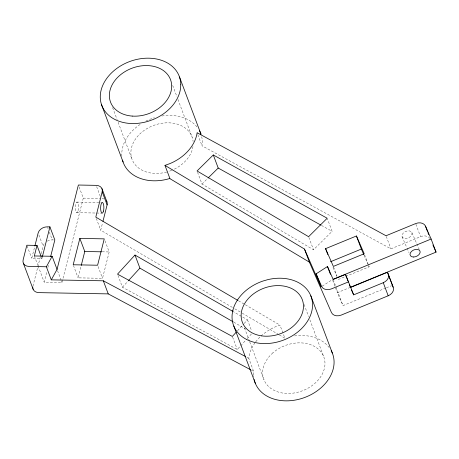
<?xml version="1.0" encoding="UTF-8"?>
<svg xmlns="http://www.w3.org/2000/svg" width="459" height="459" viewBox="0 0 459 459"><rect width="100%" height="100%" fill="white"/><g stroke="black" fill="none" stroke-linecap="round" stroke-linejoin="round"><path stroke-width="0.34" stroke-dasharray="2.29 1.72" d="M430.003 238.473A8.01 6.053 -20.6 0 0 420.553 236.666L390.936 248.841L202.023 145.801L202.304 142.032A41.373 31.269 -20.6 0 0 201.725 136.759M253.569 374.928A41.373 31.269 -20.6 0 1 253.689 371.543L248.801 358.301L249.495 354.354A41.373 31.269 -20.6 0 1 255.302 342.374M42.268 257.126L41.924 258.503L31.751 258.319L34.689 246.69M32.945 286.164L37.655 267.517M37.833 266.822L40.272 257.155M41.149 253.701L43.066 246.099A8.01 6.053 -20.6 0 1 44.89 242.954M79.109 186.991L83.286 198.116L61.971 282.457L44.179 282.136L46.973 271.074M47.845 267.614L48.545 264.849M104.996 240.826L109.179 251.951L102.518 278.309L78.11 277.861L81.266 265.377M232.352 307.381L100.716 230.206L102.615 222.684M237.55 330.721L243.7 323.968M244.171 323.446L247.481 319.808L233.809 311.936M118.009 275.446L122.433 287.225L237.269 349.529L246.724 339.132M247.2 338.61L251.452 333.934M122.433 287.225L128.101 281.034M197.548 172.274L201.971 184.053L313.514 249.782L332.115 231.336L327.439 218.903M201.971 184.053L207.554 178.551M322.252 286.146L332.414 279.6M338.277 279.497L369.128 266.822L364.704 255.043M385.778 288.051L342.999 305.631L337.331 292.687L349.919 287.512M386.432 287.782L391.699 285.618M282.916 332.941L279.961 325.092L279.594 325.196A41.373 31.269 -20.6 0 0 261.877 335.282M83.286 198.116L100.372 198.426M76.716 202.086L102.564 202.562M76.521 212.672L101.944 213.137M47.317 241.136A8.01 6.053 -20.6 0 1 52.292 239.914L54.833 239.959M102.202 251.819L109.179 251.951M246.902 357.291L248.801 358.301M251.188 370.04L253.718 371.388M321.472 225.426L332.115 231.336M233.751 322.161L245.565 328.96M238.554 300.817L244.733 304.437M245.353 304.799L279.961 325.092M234.824 308.832L241.623 312.814M242.237 313.176L278.699 334.554M279.319 334.915L284.884 338.18L283.157 333.595M411.924 232.661A5.336 3.494 -23.6 0 1 405.584 238.537A5.336 3.494 -23.6 0 1 403.45 232.868A5.336 3.494 -23.6 0 1 411.924 232.661L419.182 249.243M402.05 236.718L406.794 247.556M407.076 248.193L409.026 252.657M364.136 255.405L368.296 264.918M368.577 265.554L369.128 266.822M333.004 267.448L336.895 276.329M415.877 224.239L420.553 236.666M386.26 236.408L390.936 248.841M333.607 267.063L337.049 276.226M333.159 279.456L335.684 286.169M335.931 286.841L342.999 305.631M332.655 280.254L335.363 287.449M335.609 288.103L337.331 292.687M308.844 237.349L313.514 249.782M304.11 304.529L308.614 316.515M309.871 319.843L323.629 356.459M197.84 134.682L202.023 145.801M172.693 85.437L176.95 96.757M177.949 99.419L192.212 137.367M247.481 319.808L251.664 330.933M244.486 327.933L249.489 341.249M249.742 341.915L264.005 379.863M232.593 337.095L237.269 349.529M112.61 107.613L117.114 119.592M118.118 122.255L131.876 158.871M96.654 186.658L100.343 196.475M96.287 218.427L100.716 230.206M98.088 266.53L102.518 278.309M73.44 265.428L78.11 277.861M47.621 227.48L48.109 228.789M49.343 232.065L52.292 239.914M57.541 270.678L61.231 280.495M61.477 281.149L61.971 282.457M38.889 234.979L43.066 246.099M41.43 257.195L41.924 258.503M34.339 255.961L37.867 265.354M38.12 266.025L44.179 282.136M27.081 245.886L31.751 258.319M255.709 341.835A41.373 31.269 -20.6 0 1 260.31 336.711M253.712 376.919A41.373 31.269 -20.6 0 1 253.597 375.594M294.552 335.925A41.373 31.269 -20.6 0 1 329.442 347.882M102.064 198.512A8.01 6.053 -20.6 0 1 103.877 198.971M121.876 156.221A41.373 31.269 -20.6 0 1 140.379 124.269M145.951 121.067A41.373 31.269 -20.6 0 1 154.39 117.711M161.935 116.001A41.373 31.269 -20.6 0 1 197.272 127.309M166.686 172.033A32.032 24.212 -20.6 0 1 131.125 155.853A32.032 24.212 -20.6 0 1 158.871 123.844A32.032 24.212 -20.6 0 1 193.119 141.544M192.981 146.559A32.032 24.212 -20.6 0 1 187.312 158.923L184.828 161.706A32.032 24.212 -20.6 0 1 172.377 170.054M171.764 170.312A32.032 24.212 -20.6 0 1 167.971 171.666M272.898 352.839L270.167 355.484A32.032 24.212 -20.6 0 0 286.783 393.449A32.032 24.212 -20.6 0 0 323.985 357.406A32.032 24.212 -20.6 0 0 272.898 352.839M78.059 210.658A5.336 1.624 -89 0 0 77.141 202.098A5.336 1.624 -89 0 0 75.293 209.402A5.336 1.624 -89 0 0 78.059 210.658"/><path stroke-width="0.69" d="M34.867 246.007L38.149 233.017A8.01 6.053 -20.6 0 1 47.375 226.826L49.916 226.872L54.833 239.959L50.639 256.552M52.131 256.283L46.376 266.771L29.129 266.455A8.01 6.053 -20.6 0 1 23.105 259.989L26.834 245.232L37.001 245.416L34.339 255.961L52.131 256.283L57.054 269.37L51.293 279.858L103.321 280.805L245.64 356.614M42.446 256.438L49.916 226.872M57.054 269.37L78.369 185.029L96.166 185.35A8.01 6.053 -20.6 0 1 102.191 191.816L107.108 204.903L102.965 221.318M79.855 238.416L73.193 264.774L97.595 265.222L104.256 238.864L79.855 238.416L84.772 251.503L81.266 265.377M102.191 191.816L95.799 217.118L237.94 300.456M236.133 332.282L232.346 336.441L117.515 274.138L134.986 255.049L233.183 311.581M128.572 280.518L139.903 268.136L134.986 255.049M213.292 154.958L197.054 170.966L308.597 236.695L327.192 218.249L213.292 154.958L218.209 168.046L320.847 225.076M208.059 178.052L218.209 168.046M350.578 287.242L436.05 252.117L431.133 239.03L425.464 226.086A8.01 6.053 -20.6 0 0 415.63 223.579L386.013 235.754L197.106 132.714L197.083 133.018A41.373 31.269 -20.6 0 1 169.675 163.697L164.97 165.378L304.489 249.071L321.053 286.921L316.136 273.834L327.491 266.513L333.159 279.456L345.501 274.384L353.654 294.867L383.271 282.698A8.01 6.053 -20.6 0 0 388.245 274.109L387.436 272.262L350.418 287.472M325.592 248.658L356.442 235.978L364.211 253.735L333.36 266.409L325.592 248.658L327.801 254.544M330.509 261.745L361.359 249.065L356.442 235.978M333.073 279.324L431.133 239.03M348.737 281.78L331.461 288.883A8.01 6.053 -20.6 0 1 321.627 286.376L316.136 273.834M388.245 274.109L393.168 287.196A8.01 6.053 -20.6 0 1 388.194 295.785L341.301 315.058A8.01 6.053 -20.6 0 1 331.467 312.55L309.406 262.158L304.489 249.071M309.406 262.158L169.698 178.528A41.373 31.269 -20.6 0 1 122.519 160.122M84.772 251.503L101.508 251.807M250.557 369.702L108.244 293.892L38.969 292.63A8.01 6.053 -20.6 0 1 32.91 288.596M139.903 268.136L233.132 321.805M432.935 244.997L436.05 252.117M393.168 287.196L387.436 272.262M361.359 249.065L363.855 254.774M351.496 289.939L353.654 294.867M425.464 226.086L427.432 231.325M427.926 232.633L428.66 234.595M383.271 282.698L388.194 295.785M345.501 274.384L347.956 280.931M349.437 284.855L350.171 286.818M327.491 266.513L330.446 274.362M310.806 295.791L332.327 353.046M179.492 76.98L201.013 134.235A41.373 31.269 -20.6 0 0 199.436 130.631M233.792 326.022L255.307 383.276M164.97 165.378L169.887 178.465M101.559 104.755L123.081 162.01M101.967 188.632L106.89 201.719M103.321 280.805L108.244 293.892M46.376 266.771L51.293 279.858M37.001 245.416L41.184 256.541M23.329 263.173L33.163 289.348M331.209 350.67A41.373 31.269 -20.6 0 1 304.753 397.46A41.373 31.269 -20.6 0 1 254.143 379.524M106.505 201.025A8.01 6.053 -20.6 0 1 107.108 204.903M32.79 287.804A8.01 6.053 -20.6 0 1 32.801 286.99M180.783 84.772L180.479 88.845A41.373 31.269 -20.6 0 1 153.071 119.529L148.182 121.274A41.373 31.269 -20.6 0 1 100.596 100.934A41.373 31.269 -20.6 0 1 137.884 59.194A41.373 31.269 -20.6 0 1 180.783 84.772M232.897 310.186L232.168 314.289A41.373 31.269 -20.6 0 0 271.567 343.143A41.373 31.269 -20.6 0 0 312.516 303.474A41.373 31.269 -20.6 0 0 267.976 279.6L262.996 281.028A41.373 31.269 -20.6 0 0 232.897 310.186M261.515 335.856A32.032 24.212 -20.6 0 0 303.015 302.108A32.032 24.212 -20.6 0 0 252.364 294.753A32.032 24.212 -20.6 0 0 261.515 335.856M103.482 211.117A5.336 1.624 -89 0 0 102.564 202.562A5.336 1.624 -89 0 0 100.716 209.866A5.336 1.624 -89 0 0 103.482 211.117M132.226 116.087A32.032 24.212 -20.6 0 0 170.691 80.113A32.032 24.212 -20.6 0 0 118.657 76.401A32.032 24.212 -20.6 0 0 132.226 116.087M413.679 257.029A5.336 3.494 -23.6 0 0 420.014 251.153A5.336 3.494 -23.6 0 0 411.545 251.36A5.336 3.494 -23.6 0 0 413.679 257.029"/></g></svg>
